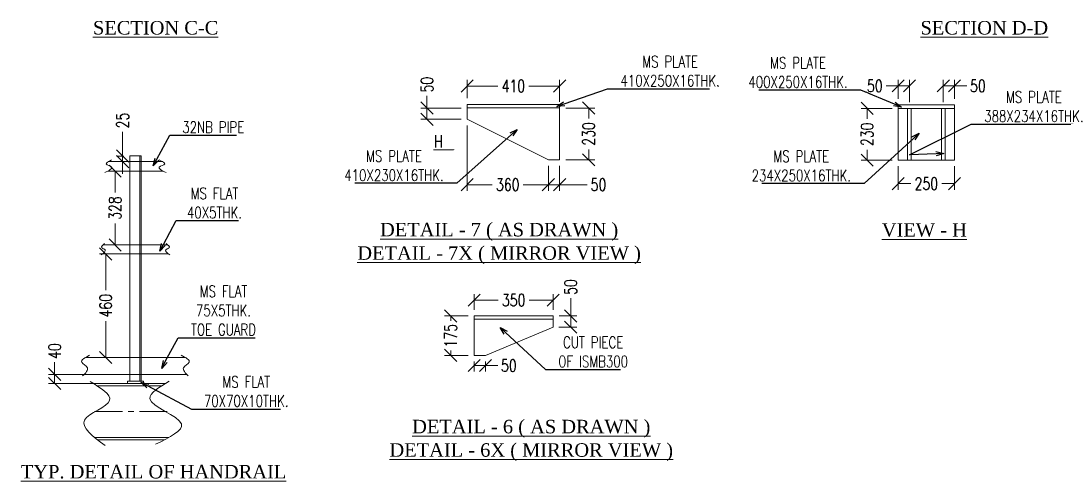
# Model space of a CAD drawing. Header units: millimetres. Extents: x 440906 to 556670, y 99378 to 157816.
# Drawn here: x 521281 to 544430, y 129369 to 139592 of the extents above; entities that cross this region are included whole.
import ezdxf
from ezdxf import colors
from ezdxf.entities.mleader import LeaderData, LeaderLine
from ezdxf.enums import TextEntityAlignment as Align
from ezdxf.math import Vec2, Vec3

# ---------------------------------------------------------------- set-up
doc = ezdxf.new("R2010")
doc.units = ezdxf.units.MM
doc.linetypes.add('CENTER', pattern=[2, 1.25, -0.25, 0.25, -0.25])
doc.layers.get('Defpoints').update_dxf_attribs({"lineweight": 0})
for name, color, linetype, lineweight in [('Center Line', 2, 'CENTER', 9), ('Construction Line', 3, 'Continuous', 20), ('Dimentions', 1, 'Continuous', 13), ('Text', 1, 'Continuous', 20)]:
    doc.layers.add(name, color=color, linetype=linetype, lineweight=lineweight)
doc.styles.add('BOS', font='BOOKOS.TTF')
doc.styles.add('romans', font='romans.shx', dxfattribs={"width": 0.75})
doc.dimstyles.new('ASHU', dxfattribs={"dimscale": 135, "dimtxt": 2, "dimasz": 2, "dimexe": 1, "dimexo": 1, "dimtad": 0, "dimdec": 0, "dimtxsty": 'romans', "dimblk": 'OBLIQUE', "dimcen": 2.5, "dimclrd": 256, "dimclre": 256, "dimclrt": 256, "dimadec": 0, "dimazin": 0, "dimtfac": 1, "dimtdec": 0, "dimtmove": 0, "dimatfit": 3, "dimldrblk": 'OPEN', "dimfxl": 1, "dimtfill": 1, "dimlwd": 9, "dimlwe": 5, "dimarcsym": 0})

# ---------------------------------------------------------------- blocks, each defined once
blk = doc.blocks.new('_Oblique')
at = {"color": 0, "linetype": 'ByBlock', "lineweight": -2}
blk.add_line((-0.5, -0.5), (0.5, 0.5), dxfattribs=at)
blk = doc.blocks.new('*D74')
at = {"layer": 'Defpoints', "color": 0, "transparency": 16777216}
for p in [(530291, 137656), (531185, 137656), (531185, 137406)]:
    blk.add_point(p, dxfattribs=at)
at = {"layer": 'Dimentions', "lineweight": 9, "transparency": 16777216}
for p, q in [((530291, 137656), (530291, 137926)), ((530291, 137406), (530291, 137656))]:
    blk.add_line(p, q, dxfattribs=at)
at = {"layer": 'Dimentions', "lineweight": 5, "transparency": 16777216}
for p, q in [((531050, 137656), (530156, 137656)), ((531050, 137406), (530156, 137406))]:
    blk.add_line(p, q, dxfattribs=at)
at = {"layer": 'Dimentions', "lineweight": 9, "transparency": 16777216, "xscale": 270, "yscale": 270, "zscale": 270}
for p, rotation in [((530291, 137656), 90), ((530291, 137406), 270)]:
    blk.add_blockref('_Oblique', p, dxfattribs=dict(at, rotation=rotation))
at = {"layer": 'Dimentions', "transparency": 16777216, "insert": (530291, 138175), "char_height": 270, "attachment_point": 5, "rotation": 90, "style": 'romans', "bg_fill": 3, "box_fill_scale": 1.1, "bg_fill_color": 256, "bg_fill_true_color": 13158600, "bg_fill_transparency": 0}
blk.add_mtext('50', dxfattribs=at)
blk = doc.blocks.new('_Open')
at = {"color": 0, "linetype": 'ByBlock', "lineweight": -2}
for p, q in [((-1, 0.167), (0, 0)), ((-1, -0.167), (0, 0)), ((0, 0), (-1, 0))]:
    blk.add_line(p, q, dxfattribs=at)
blk = doc.blocks.new('*D75')
at = {"layer": 'Defpoints', "color": 0, "transparency": 16777216}
for p in [(532985, 136506), (533235, 136506), (532985, 135953)]:
    blk.add_point(p, dxfattribs=at)
at = {"layer": 'Dimentions', "lineweight": 5, "transparency": 16777216}
for p, q in [((532985, 136371), (532985, 135818)), ((533235, 136371), (533235, 135818))]:
    blk.add_line(p, q, dxfattribs=at)
at = {"layer": 'Dimentions', "lineweight": 9, "transparency": 16777216}
for p, q in [((532985, 135953), (533235, 135953)), ((533235, 135953), (533850, 135953))]:
    blk.add_line(p, q, dxfattribs=at)
at = {"layer": 'Dimentions', "lineweight": 9, "transparency": 16777216, "xscale": 270, "yscale": 270, "zscale": 270, "rotation": 180}
blk.add_blockref('_Oblique', (532985, 135953), dxfattribs=at)
at = {"layer": 'Dimentions', "lineweight": 9, "transparency": 16777216, "xscale": 270, "yscale": 270, "zscale": 270}
blk.add_blockref('_Oblique', (533235, 135953), dxfattribs=at)
at = {"layer": 'Dimentions', "transparency": 16777216, "insert": (534098, 135953), "char_height": 270, "attachment_point": 5, "style": 'romans', "bg_fill": 3, "box_fill_scale": 1.1, "bg_fill_color": 256, "bg_fill_true_color": 13158600, "bg_fill_transparency": 0}
blk.add_mtext('50', dxfattribs=at)
blk = doc.blocks.new('*D76')
at = {"layer": 'Defpoints', "color": 0, "transparency": 16777216}
for p in [(531185, 137406), (532985, 136506), (531185, 135953)]:
    blk.add_point(p, dxfattribs=at)
at = {"layer": 'Dimentions', "lineweight": 5, "transparency": 16777216}
for p, q in [((531185, 137271), (531185, 135818)), ((532985, 136371), (532985, 135818))]:
    blk.add_line(p, q, dxfattribs=at)
at = {"layer": 'Dimentions', "lineweight": 9, "transparency": 16777216}
for p, q in [((531185, 135953), (531741, 135953)), ((532985, 135953), (532430, 135953))]:
    blk.add_line(p, q, dxfattribs=at)
at = {"layer": 'Dimentions', "lineweight": 9, "transparency": 16777216, "xscale": 270, "yscale": 270, "zscale": 270, "rotation": 180}
blk.add_blockref('_Oblique', (531185, 135953), dxfattribs=at)
at = {"layer": 'Dimentions', "lineweight": 9, "transparency": 16777216, "xscale": 270, "yscale": 270, "zscale": 270}
blk.add_blockref('_Oblique', (532985, 135953), dxfattribs=at)
at = {"layer": 'Dimentions', "transparency": 16777216, "insert": (532085, 135953), "char_height": 270, "attachment_point": 5, "style": 'romans', "bg_fill": 3, "box_fill_scale": 1.1, "bg_fill_color": 256, "bg_fill_true_color": 13158600, "bg_fill_transparency": 0}
blk.add_mtext('360', dxfattribs=at)
blk = doc.blocks.new('*D27')
at = {"layer": 'Defpoints', "color": 0, "transparency": 16777216}
for p in [(533235, 137656), (533880, 137656), (533235, 136506)]:
    blk.add_point(p, dxfattribs=at)
at = {"layer": 'Dimentions', "lineweight": 5, "transparency": 16777216}
for p, q in [((533370, 137656), (534015, 137656)), ((533370, 136506), (534015, 136506))]:
    blk.add_line(p, q, dxfattribs=at)
at = {"layer": 'Dimentions', "lineweight": 9, "transparency": 16777216}
for p, q in [((533880, 137656), (533880, 137426)), ((533880, 136506), (533880, 136736))]:
    blk.add_line(p, q, dxfattribs=at)
at = {"layer": 'Dimentions', "lineweight": 9, "transparency": 16777216, "xscale": 270, "yscale": 270, "zscale": 270}
for p, rotation in [((533880, 137656), 90), ((533880, 136506), 270)]:
    blk.add_blockref('_Oblique', p, dxfattribs=dict(at, rotation=rotation))
at = {"layer": 'Dimentions', "transparency": 16777216, "insert": (533880, 137081), "char_height": 270, "attachment_point": 5, "rotation": 90, "style": 'romans', "bg_fill": 3, "box_fill_scale": 1.1, "bg_fill_color": 256, "bg_fill_true_color": 13158600, "bg_fill_transparency": 0}
blk.add_mtext('230', dxfattribs=at)
blk = doc.blocks.new('*D77')
at = {"layer": 'Defpoints', "color": 0, "transparency": 16777216}
for p in [(531185, 138144), (531185, 137736), (533235, 137656)]:
    blk.add_point(p, dxfattribs=at)
at = {"layer": 'Dimentions', "lineweight": 5, "transparency": 16777216}
for p, q in [((531185, 137871), (531185, 138279)), ((533235, 137791), (533235, 138279))]:
    blk.add_line(p, q, dxfattribs=at)
at = {"layer": 'Dimentions', "lineweight": 9, "transparency": 16777216}
for p, q in [((531185, 138144), (531866, 138144)), ((533235, 138144), (532555, 138144))]:
    blk.add_line(p, q, dxfattribs=at)
at = {"layer": 'Dimentions', "lineweight": 9, "transparency": 16777216, "xscale": 270, "yscale": 270, "zscale": 270, "rotation": 180}
blk.add_blockref('_Oblique', (531185, 138144), dxfattribs=at)
at = {"layer": 'Dimentions', "lineweight": 9, "transparency": 16777216, "xscale": 270, "yscale": 270, "zscale": 270}
blk.add_blockref('_Oblique', (533235, 138144), dxfattribs=at)
at = {"layer": 'Dimentions', "transparency": 16777216, "insert": (532210, 138144), "char_height": 270, "attachment_point": 5, "style": 'romans', "bg_fill": 3, "box_fill_scale": 1.1, "bg_fill_color": 256, "bg_fill_true_color": 13158600, "bg_fill_transparency": 0}
blk.add_mtext('410', dxfattribs=at)
blk = doc.blocks.new('*D78')
at = {"layer": 'Defpoints', "color": 0, "transparency": 16777216}
for p in [(540748, 137648), (540059, 136498), (540748, 136498)]:
    blk.add_point(p, dxfattribs=at)
at = {"layer": 'Dimentions', "lineweight": 5, "transparency": 16777216}
for p, q in [((540613, 137648), (539924, 137648)), ((540613, 136498), (539924, 136498))]:
    blk.add_line(p, q, dxfattribs=at)
at = {"layer": 'Dimentions', "lineweight": 9, "transparency": 16777216}
for p, q in [((540059, 137648), (540059, 137418)), ((540059, 136498), (540059, 136729))]:
    blk.add_line(p, q, dxfattribs=at)
at = {"layer": 'Dimentions', "lineweight": 9, "transparency": 16777216, "xscale": 270, "yscale": 270, "zscale": 270}
for p, rotation in [((540059, 137648), 90), ((540059, 136498), 270)]:
    blk.add_blockref('_Oblique', p, dxfattribs=dict(at, rotation=rotation))
at = {"layer": 'Dimentions', "transparency": 16777216, "insert": (540059, 137073), "char_height": 270, "attachment_point": 5, "rotation": 90, "style": 'romans', "bg_fill": 3, "box_fill_scale": 1.1, "bg_fill_color": 256, "bg_fill_true_color": 13158600, "bg_fill_transparency": 0}
blk.add_mtext('230', dxfattribs=at)
blk = doc.blocks.new('*D79')
at = {"layer": 'Defpoints', "color": 0, "transparency": 16777216}
for p in [(540748, 136498), (541998, 136498), (541998, 135976)]:
    blk.add_point(p, dxfattribs=at)
at = {"layer": 'Dimentions', "lineweight": 5, "transparency": 16777216}
for p, q in [((540748, 136363), (540748, 135841)), ((541998, 136363), (541998, 135841))]:
    blk.add_line(p, q, dxfattribs=at)
at = {"layer": 'Dimentions', "lineweight": 9, "transparency": 16777216}
for p, q in [((540748, 135976), (541028, 135976)), ((541998, 135976), (541717, 135976))]:
    blk.add_line(p, q, dxfattribs=at)
at = {"layer": 'Dimentions', "lineweight": 9, "transparency": 16777216, "xscale": 270, "yscale": 270, "zscale": 270, "rotation": 180}
blk.add_blockref('_Oblique', (540748, 135976), dxfattribs=at)
at = {"layer": 'Dimentions', "lineweight": 9, "transparency": 16777216, "xscale": 270, "yscale": 270, "zscale": 270}
blk.add_blockref('_Oblique', (541998, 135976), dxfattribs=at)
at = {"layer": 'Dimentions', "transparency": 16777216, "insert": (541373, 135976), "char_height": 270, "attachment_point": 5, "style": 'romans', "bg_fill": 3, "box_fill_scale": 1.1, "bg_fill_color": 256, "bg_fill_true_color": 13158600, "bg_fill_transparency": 0}
blk.add_mtext('250', dxfattribs=at)
blk = doc.blocks.new('*D80')
at = {"layer": 'Defpoints', "color": 0, "transparency": 16777216}
for p in [(540998, 138147), (540748, 137728), (540998, 137648)]:
    blk.add_point(p, dxfattribs=at)
at = {"layer": 'Dimentions', "lineweight": 5, "transparency": 16777216}
for p, q in [((540748, 137863), (540748, 138282)), ((540998, 137783), (540998, 138282))]:
    blk.add_line(p, q, dxfattribs=at)
at = {"layer": 'Dimentions', "lineweight": 9, "transparency": 16777216}
for p, q in [((540748, 138147), (540478, 138147)), ((540998, 138147), (540748, 138147))]:
    blk.add_line(p, q, dxfattribs=at)
at = {"layer": 'Dimentions', "lineweight": 9, "transparency": 16777216, "xscale": 270, "yscale": 270, "zscale": 270, "rotation": 180}
blk.add_blockref('_Oblique', (540748, 138147), dxfattribs=at)
at = {"layer": 'Dimentions', "lineweight": 9, "transparency": 16777216, "xscale": 270, "yscale": 270, "zscale": 270}
blk.add_blockref('_Oblique', (540998, 138147), dxfattribs=at)
at = {"layer": 'Dimentions', "transparency": 16777216, "insert": (540229, 138147), "char_height": 270, "attachment_point": 5, "style": 'romans', "bg_fill": 3, "box_fill_scale": 1.1, "bg_fill_color": 256, "bg_fill_true_color": 13158600, "bg_fill_transparency": 0}
blk.add_mtext('50', dxfattribs=at)
blk = doc.blocks.new('*D81')
at = {"layer": 'Defpoints', "color": 0, "transparency": 16777216}
for p in [(541998, 138147), (541748, 137648), (541998, 137728)]:
    blk.add_point(p, dxfattribs=at)
at = {"layer": 'Dimentions', "lineweight": 5, "transparency": 16777216}
for p, q in [((541748, 137783), (541748, 138282)), ((541998, 137863), (541998, 138282))]:
    blk.add_line(p, q, dxfattribs=at)
at = {"layer": 'Dimentions', "lineweight": 9, "transparency": 16777216}
for p, q in [((541748, 138147), (541998, 138147)), ((541998, 138147), (542268, 138147))]:
    blk.add_line(p, q, dxfattribs=at)
at = {"layer": 'Dimentions', "lineweight": 9, "transparency": 16777216, "xscale": 270, "yscale": 270, "zscale": 270, "rotation": 180}
blk.add_blockref('_Oblique', (541748, 138147), dxfattribs=at)
at = {"layer": 'Dimentions', "lineweight": 9, "transparency": 16777216, "xscale": 270, "yscale": 270, "zscale": 270}
blk.add_blockref('_Oblique', (541998, 138147), dxfattribs=at)
at = {"layer": 'Dimentions', "transparency": 16777216, "insert": (542516, 138147), "char_height": 270, "attachment_point": 5, "style": 'romans', "bg_fill": 3, "box_fill_scale": 1.1, "bg_fill_color": 256, "bg_fill_true_color": 13158600, "bg_fill_transparency": 0}
blk.add_mtext('50', dxfattribs=at)
blk = doc.blocks.new('_Open30')
at = {"color": 0, "linetype": 'ByBlock', "lineweight": -2}
for p, q in [((-1, 0.27), (0, 0)), ((0, 0), (-1, -0.27)), ((0, 0), (-1, 0))]:
    blk.add_line(p, q, dxfattribs=at)
blk = doc.blocks.new('*D33')
at = {"layer": 'Defpoints', "color": 0, "transparency": 16777216}
for p in [(531341, 133389), (531341, 133038), (533091, 133038)]:
    blk.add_point(p, dxfattribs=at)
at = {"layer": 'Dimentions', "lineweight": 5, "transparency": 16777216}
for p, q in [((531341, 133173), (531341, 133524)), ((533091, 133173), (533091, 133524))]:
    blk.add_line(p, q, dxfattribs=at)
at = {"layer": 'Dimentions', "lineweight": 9, "transparency": 16777216}
for p, q in [((531341, 133389), (531871, 133389)), ((533091, 133389), (532560, 133389))]:
    blk.add_line(p, q, dxfattribs=at)
at = {"layer": 'Dimentions', "lineweight": 9, "transparency": 16777216, "xscale": 270, "yscale": 270, "zscale": 270, "rotation": 180}
blk.add_blockref('_Oblique', (531341, 133389), dxfattribs=at)
at = {"layer": 'Dimentions', "lineweight": 9, "transparency": 16777216, "xscale": 270, "yscale": 270, "zscale": 270}
blk.add_blockref('_Oblique', (533091, 133389), dxfattribs=at)
at = {"layer": 'Dimentions', "transparency": 16777216, "insert": (532216, 133389), "char_height": 270, "attachment_point": 5, "style": 'romans', "bg_fill": 3, "box_fill_scale": 1.1, "bg_fill_color": 256, "bg_fill_true_color": 13158600, "bg_fill_transparency": 0}
blk.add_mtext('350', dxfattribs=at)
blk = doc.blocks.new('*D34')
at = {"layer": 'Defpoints', "color": 0, "transparency": 16777216}
for p in [(531341, 133038), (530818, 132163), (531341, 132163)]:
    blk.add_point(p, dxfattribs=at)
at = {"layer": 'Dimentions', "lineweight": 5, "transparency": 16777216}
for p, q in [((531206, 133038), (530683, 133038)), ((531206, 132163), (530683, 132163))]:
    blk.add_line(p, q, dxfattribs=at)
at = {"layer": 'Dimentions', "lineweight": 9, "transparency": 16777216}
for p, q in [((530818, 133038), (530818, 132931)), ((530818, 132163), (530818, 132270))]:
    blk.add_line(p, q, dxfattribs=at)
at = {"layer": 'Dimentions', "lineweight": 9, "transparency": 16777216, "xscale": 270, "yscale": 270, "zscale": 270}
for p, rotation in [((530818, 133038), 90), ((530818, 132163), 270)]:
    blk.add_blockref('_Oblique', p, dxfattribs=dict(at, rotation=rotation))
at = {"layer": 'Dimentions', "transparency": 16777216, "insert": (530818, 132600), "char_height": 270, "attachment_point": 5, "rotation": 90, "style": 'romans', "bg_fill": 3, "box_fill_scale": 1.1, "bg_fill_color": 256, "bg_fill_true_color": 13158600, "bg_fill_transparency": 0}
blk.add_mtext('175', dxfattribs=at)
blk = doc.blocks.new('*D35')
at = {"layer": 'Defpoints', "color": 0, "transparency": 16777216}
for p in [(531341, 132163), (531591, 132164), (531591, 131937)]:
    blk.add_point(p, dxfattribs=at)
at = {"layer": 'Dimentions', "lineweight": 5, "transparency": 16777216}
for p, q in [((531341, 132028), (531341, 131802)), ((531591, 132029), (531591, 131802))]:
    blk.add_line(p, q, dxfattribs=at)
at = {"layer": 'Dimentions', "lineweight": 9, "transparency": 16777216}
for p, q in [((531341, 131937), (531591, 131937)), ((531591, 131937), (531861, 131937))]:
    blk.add_line(p, q, dxfattribs=at)
at = {"layer": 'Dimentions', "lineweight": 9, "transparency": 16777216, "xscale": 270, "yscale": 270, "zscale": 270, "rotation": 180}
blk.add_blockref('_Oblique', (531341, 131937), dxfattribs=at)
at = {"layer": 'Dimentions', "lineweight": 9, "transparency": 16777216, "xscale": 270, "yscale": 270, "zscale": 270}
blk.add_blockref('_Oblique', (531591, 131937), dxfattribs=at)
at = {"layer": 'Dimentions', "transparency": 16777216, "insert": (532109, 131937), "char_height": 270, "attachment_point": 5, "style": 'romans', "bg_fill": 3, "box_fill_scale": 1.1, "bg_fill_color": 256, "bg_fill_true_color": 13158600, "bg_fill_transparency": 0}
blk.add_mtext('50', dxfattribs=at)
blk = doc.blocks.new('*D36')
at = {"layer": 'Defpoints', "color": 0, "transparency": 16777216}
for p in [(533091, 133038), (533085, 132788), (533481, 132788)]:
    blk.add_point(p, dxfattribs=at)
at = {"layer": 'Dimentions', "lineweight": 9, "transparency": 16777216}
for p, q in [((533481, 133038), (533481, 133432)), ((533481, 132788), (533481, 133038))]:
    blk.add_line(p, q, dxfattribs=at)
at = {"layer": 'Dimentions', "lineweight": 5, "transparency": 16777216}
for p, q in [((533226, 133038), (533616, 133038)), ((533220, 132788), (533616, 132788))]:
    blk.add_line(p, q, dxfattribs=at)
at = {"layer": 'Dimentions', "lineweight": 9, "transparency": 16777216, "xscale": 270, "yscale": 270, "zscale": 270}
for p, rotation in [((533481, 133038), 90), ((533481, 132788), 270)]:
    blk.add_blockref('_Oblique', p, dxfattribs=dict(at, rotation=rotation))
at = {"layer": 'Dimentions', "transparency": 16777216, "insert": (533481, 133680), "char_height": 270, "attachment_point": 5, "rotation": 90, "style": 'romans', "bg_fill": 3, "box_fill_scale": 1.1, "bg_fill_color": 256, "bg_fill_true_color": 13158600, "bg_fill_transparency": 0}
blk.add_mtext('50', dxfattribs=at)
blk = doc.blocks.new('t5t5')
at = {"layer": 'Construction Line', "ltscale": 20}
blk.add_line((184570.2, 245609.8), (184570.2, 244609.7), dxfattribs=at)
blk.add_lwpolyline([(184564.2, 244609.7), (184614.2, 244609.7), (184614.2, 245609.8), (184564.2, 245609.8)], close=True, dxfattribs=at)
at = {"layer": 'Construction Line'}
blk.add_lwpolyline([(184554.2, 244599.7), (184624.2, 244599.7), (184624.2, 244609.7), (184554.2, 244609.7)], close=True, dxfattribs=at)
blk = doc.blocks.new('*D123')
at = {"layer": 'Defpoints', "color": 0, "transparency": 16777216}
for p in [(522030, 131740), (523649, 131740), (523649, 131540)]:
    blk.add_point(p, dxfattribs=at)
at = {"layer": 'Dimentions', "lineweight": 9, "transparency": 16777216}
for p, q in [((522030, 131740), (522030, 132010)), ((522030, 131540), (522030, 131740))]:
    blk.add_line(p, q, dxfattribs=at)
at = {"layer": 'Dimentions', "lineweight": 5, "transparency": 16777216}
for p, q in [((523514, 131740), (521895, 131740)), ((523514, 131540), (521895, 131540))]:
    blk.add_line(p, q, dxfattribs=at)
at = {"layer": 'Dimentions', "lineweight": 9, "transparency": 16777216, "xscale": 270, "yscale": 270, "zscale": 270}
for p, rotation in [((522030, 131740), 90), ((522030, 131540), 270)]:
    blk.add_blockref('_Oblique', p, dxfattribs=dict(at, rotation=rotation))
at = {"layer": 'Dimentions', "transparency": 16777216, "insert": (522030, 132258), "char_height": 270, "attachment_point": 5, "rotation": 90, "style": 'romans', "bg_fill": 3, "box_fill_scale": 1.1, "bg_fill_color": 256, "bg_fill_true_color": 13158600, "bg_fill_transparency": 0}
blk.add_mtext('40', dxfattribs=at)
blk = doc.blocks.new('*D124')
at = {"layer": 'Defpoints', "color": 0, "transparency": 16777216}
for p in [(523164, 134415), (523699, 134415), (523699, 132115)]:
    blk.add_point(p, dxfattribs=at)
at = {"layer": 'Dimentions', "lineweight": 5, "transparency": 16777216}
for p, q in [((523564, 134415), (523029, 134415)), ((523564, 132115), (523029, 132115))]:
    blk.add_line(p, q, dxfattribs=at)
at = {"layer": 'Dimentions', "lineweight": 9, "transparency": 16777216}
for p, q in [((523164, 134415), (523164, 133610)), ((523164, 132115), (523164, 132920))]:
    blk.add_line(p, q, dxfattribs=at)
at = {"layer": 'Dimentions', "lineweight": 9, "transparency": 16777216, "xscale": 270, "yscale": 270, "zscale": 270}
for p, rotation in [((523164, 134415), 90), ((523164, 132115), 270)]:
    blk.add_blockref('_Oblique', p, dxfattribs=dict(at, rotation=rotation))
at = {"layer": 'Dimentions', "transparency": 16777216, "insert": (523164, 133265), "char_height": 270, "attachment_point": 5, "rotation": 90, "style": 'romans', "bg_fill": 3, "box_fill_scale": 1.1, "bg_fill_color": 256, "bg_fill_true_color": 13158600, "bg_fill_transparency": 0}
blk.add_mtext('460', dxfattribs=at)
blk = doc.blocks.new('*D125')
at = {"layer": 'Defpoints', "color": 0, "transparency": 16777216}
for p in [(523372, 136255), (523699, 136255), (523699, 134615)]:
    blk.add_point(p, dxfattribs=at)
at = {"layer": 'Dimentions', "lineweight": 5, "transparency": 16777216}
for p, q in [((523564, 136255), (523237, 136255)), ((523564, 134615), (523237, 134615))]:
    blk.add_line(p, q, dxfattribs=at)
at = {"layer": 'Dimentions', "lineweight": 9, "transparency": 16777216}
for p, q in [((523372, 136255), (523372, 135779)), ((523372, 134615), (523372, 135090))]:
    blk.add_line(p, q, dxfattribs=at)
at = {"layer": 'Dimentions', "lineweight": 9, "transparency": 16777216, "xscale": 270, "yscale": 270, "zscale": 270}
for p, rotation in [((523372, 136255), 90), ((523372, 134615), 270)]:
    blk.add_blockref('_Oblique', p, dxfattribs=dict(at, rotation=rotation))
at = {"layer": 'Dimentions', "transparency": 16777216, "insert": (523372, 135435), "char_height": 270, "attachment_point": 5, "rotation": 90, "style": 'romans', "bg_fill": 3, "box_fill_scale": 1.1, "bg_fill_color": 256, "bg_fill_true_color": 13158600, "bg_fill_transparency": 0}
blk.add_mtext('328', dxfattribs=at)
blk = doc.blocks.new('*D126')
at = {"layer": 'Defpoints', "color": 0, "transparency": 16777216}
for p in [(523540, 136590), (523699, 136590), (523699, 136465)]:
    blk.add_point(p, dxfattribs=at)
at = {"layer": 'Dimentions', "lineweight": 9, "transparency": 16777216}
for p, q in [((523540, 136590), (523540, 137130)), ((523540, 136465), (523540, 136590)), ((523540, 136465), (523540, 136195))]:
    blk.add_line(p, q, dxfattribs=at)
at = {"layer": 'Dimentions', "lineweight": 5, "transparency": 16777216}
for p, q in [((523564, 136590), (523405, 136590)), ((523564, 136465), (523405, 136465))]:
    blk.add_line(p, q, dxfattribs=at)
at = {"layer": 'Dimentions', "lineweight": 9, "transparency": 16777216, "xscale": 270, "yscale": 270, "zscale": 270}
for p, rotation in [((523540, 136590), 270), ((523540, 136465), 90)]:
    blk.add_blockref('_Oblique', p, dxfattribs=dict(at, rotation=rotation))
at = {"layer": 'Dimentions', "transparency": 16777216, "insert": (523540, 137378), "char_height": 270, "attachment_point": 5, "rotation": 90, "style": 'romans', "bg_fill": 3, "box_fill_scale": 1.1, "bg_fill_color": 256, "bg_fill_true_color": 13158600, "bg_fill_transparency": 0}
blk.add_mtext('25', dxfattribs=at)

msp = doc.modelspace()

# ---------------------------------------------------------------- linework, layer by layer
at = {"layer": 'Center Line', "linetype": 'CENTER', "ltscale": 500}
msp.add_line((522912.7, 130914.8), (524523.9, 130914.8), dxfattribs=at)
at = {"layer": 'Construction Line'}
for p, q in [((524427.9, 136465.1), (523220.1, 136465.1)), ((524438.3, 136254.6), (523209.7, 136254.6)), ((524541.9, 134614.8), (523106.2, 134614.8)), ((524557.3, 134414.8), (523090.7, 134414.8)), ((524932.5, 132114.8), (522715.6, 132114.8)), ((524963.6, 131739.8), (522684.4, 131739.8)), ((522889.5, 131539.8), (524490.5, 131539.8)), ((522889.5, 131539.8), (524490.5, 131539.8)), ((522967.9, 131489.8), (524409.3, 131489.8)), ((522967.9, 131489.8), (524409.3, 131489.8)), ((522917.5, 130339.8), (524563.8, 130339.8)), ((522979.2, 130289.8), (524470.5, 130289.8))]:
    msp.add_line(p, q, dxfattribs=at)
msp.add_lwpolyline([(531185.3, 137656.2), (533235.3, 137656.2), (533235.3, 137736.2), (531185.3, 137736.2), (531185.3, 137406.2), (532985.3, 136506.2), (533235.3, 136506.2)], dxfattribs=at)
for points in [[(540747.7, 136498.4), (541997.7, 136498.4), (541997.7, 137728.4), (540747.7, 137728.4)], [(540747.7, 137648.4), (541997.7, 137648.4), (541997.7, 137728.4), (540747.7, 137728.4)], [(541787.7, 136498.4), (541787.7, 137648.4), (541707.7, 137648.4), (541707.7, 136498.4)]]:
    msp.add_lwpolyline(points, close=True, dxfattribs=at)
for points in [[(523295, 136501.6), (523174.8, 136413.5), (523295, 136345.5), (523142.7, 136221.4)], [(524353.1, 136501.6), (524473.3, 136413.5), (524353.1, 136345.5), (524505.3, 136221.4)], [(523140.3, 134644.4), (523074.4, 134552.7), (523150.3, 134506.8), (523062.5, 134393.1)], [(524507.7, 134644.4), (524573.6, 134552.7), (524497.8, 134506.8), (524585.6, 134393.1)], [(522807.1, 132164.9), (522632.2, 132009.2), (522756.2, 131888.5), (522651.3, 131707.4)], [(524840.9, 132164.9), (525015.8, 132009.2), (524891.8, 131888.5), (524996.7, 131707.4)], [(522820.4, 131582.9), (523251.5, 131162.9), (522694, 130727.5), (523148.4, 130161)], [(524569.6, 131587), (524146.2, 131200.3), (524844.3, 130643.2), (524268, 130189.1)]]:
    msp.add_spline(points, degree=3, dxfattribs=at)

# ---------------------------------------------------------------- block references
at = {"layer": 'Construction Line', "xscale": -5, "yscale": 5, "zscale": 5}
msp.add_blockref('t5t5', (1446770.1, -1091458.8), dxfattribs=at)

# ---------------------------------------------------------------- texts
at = {"layer": 'Text', "style": 'BOS'}
for s, p in [('%%USECTION C-C', (524271.7, 139588.2)), ('%%USECTION D-D', (542658.2, 139588.2)), ('%%UDETAIL - 7 ( AS DRAWN )', (531892.7, 135105)), ('%%UVIEW - H', (541327.1, 135097.2)), ('%%UDETAIL - 7X ( MIRROR VIEW )', (531892.7, 134585)), ('%%UDETAIL - 6 ( AS DRAWN )', (532605.7, 130731.6)), ('%%UDETAIL - 6X ( MIRROR VIEW )', (532605.7, 130211.6)), ('%%UTYP. DETAIL OF HANDRAIL', (524226.4, 129729.5))]:
    msp.add_text(s, height=300, dxfattribs=at).set_placement(p, align=Align.TOP_CENTER)
at = {"layer": 'Text', "style": 'romans', "width": 0.75}
msp.add_text('H', height=270, dxfattribs=at).set_placement((530545.6, 137051), align=Align.TOP_CENTER)

# ---------------------------------------------------------------- dimensions: what is measured, and where the dimension line sits
at = {"layer": 'Dimentions'}
dim = msp.add_linear_dim(base=(531340.6, 133389.4), p1=(533090.6, 133037.9), p2=(531340.6, 133037.9), dimstyle='ASHU', override={"dimlfac": 0.2}, dxfattribs=at)
dim.commit()
dim.dimension.update_dxf_attribs({"geometry": '*D33', "text_midpoint": (532215.6, 133389.4)})

# ---------------------------------------------------------------- leaders
at = {"layer": 'Text'}
ml = msp.add_multileader_mtext('Standard', dxfattribs=at)
ml.set_content('32NB PIPE', color=256, style='romans')
ml.set_leader_properties(color=256)
ml.set_arrow_properties(name='OPEN30')
ml.build(insert=Vec2(0, 0))
ml.multileader.update_dxf_attribs({"text_left_attachment_type": 5, "text_right_attachment_type": 5, "dogleg_length": 0.36, "arrow_head_size": 170, "scale": 85})
ctx = ml.context
ctx.base_point, ctx.scale, ctx.char_height, ctx.arrow_head_size, ctx.landing_gap_size, ctx.plane_origin = Vec3(524614.6, 137050.5), 85, 255, 170, 170, Vec3(522901, 141351.4)
ctx.left_attachment, ctx.right_attachment, ctx.text_align_type = 5, 5, 1
notes = []
notes.append((ctx, [(0, (1, 1, 0), (524584, 137050.5), (1, 0), 30.6, [(1, [(524218.9, 136368.6)], 0, [])])]))
ctx.mtext.insert, ctx.mtext.alignment, ctx.mtext.flow_direction = Vec3(525549.6, 137356.5), 2, 5
ml = msp.add_multileader_mtext('Standard', dxfattribs=at)
ml.set_content('MS FLAT\\P40X5THK.', color=256, style='romans')
ml.set_leader_properties(color=256)
ml.set_arrow_properties(name='OPEN30')
ml.build(insert=Vec2(0, 0))
ml.multileader.update_dxf_attribs({"text_left_attachment_type": 5, "text_right_attachment_type": 5, "dogleg_length": 0.36, "arrow_head_size": 170, "scale": 85})
ctx = ml.context
ctx.base_point, ctx.scale, ctx.char_height, ctx.arrow_head_size, ctx.landing_gap_size, ctx.plane_origin = Vec3(524760.4, 135155.5), 85, 255, 170, 170, Vec3(523046.9, 139456.4)
ctx.left_attachment, ctx.right_attachment, ctx.text_align_type = 5, 5, 1
notes.append((ctx, [(0, (1, 1, 0), (524729.8, 135155.5), (1, 0), 30.6, [(1, [(524364.7, 134473.6)], 0, [])])]))
ctx.mtext.insert, ctx.mtext.alignment, ctx.mtext.flow_direction = Vec3(525577, 135886.5), 2, 5
ml = msp.add_multileader_mtext('Standard', dxfattribs=at)
ml.set_content('MS FLAT\\P75X5THK.\\PTOE GUARD ', color=256, style='romans')
ml.set_leader_properties(color=256)
ml.set_arrow_properties(name='OPEN30')
ml.build(insert=Vec2(0, 0))
ml.multileader.update_dxf_attribs({"text_left_attachment_type": 5, "text_right_attachment_type": 5, "dogleg_length": 0.36, "arrow_head_size": 170, "scale": 85})
ctx = ml.context
ctx.base_point, ctx.scale, ctx.char_height, ctx.arrow_head_size, ctx.landing_gap_size, ctx.plane_origin = Vec3(524802.1, 132555.8), 85, 255, 170, 170, Vec3(523088.5, 136856.7)
ctx.left_attachment, ctx.right_attachment, ctx.text_align_type = 5, 5, 1
notes.append((ctx, [(0, (1, 1, 0), (524771.5, 132555.8), (1, 0), 30.6, [(1, [(524406.4, 131873.9)], 0, [])])]))
ctx.mtext.insert, ctx.mtext.alignment, ctx.mtext.flow_direction = Vec3(525778, 133711.8), 2, 5
ml = msp.add_multileader_mtext('Standard', dxfattribs=at)
ml.set_content('MS FLAT\\P70X70X10THK.', color=256, style='romans')
ml.set_leader_properties(color=256)
ml.set_arrow_properties(name='OPEN30')
ml.build(insert=Vec2(0, 0))
ml.multileader.update_dxf_attribs({"text_left_attachment_type": 5, "text_right_attachment_type": 5, "dogleg_length": 0.36, "arrow_head_size": 170, "scale": 85})
ctx = ml.context
ctx.base_point, ctx.scale, ctx.char_height, ctx.arrow_head_size, ctx.landing_gap_size, ctx.plane_origin = Vec3(525100.9, 130969.7), 85, 255, 170, 170, Vec3(523387.4, 135270.6)
ctx.left_attachment, ctx.right_attachment, ctx.text_align_type = 5, 5, 1
notes.append((ctx, [(0, (1, 1, 0), (525070.3, 130969.7), (1, 0), 30.6, [(1, [(523946.2, 131564)], 0, [])])]))
ctx.mtext.insert, ctx.mtext.alignment, ctx.mtext.flow_direction = Vec3(526281.8, 131700.7), 2, 5
for ctx, leaders in notes:
    for number, flags, end, landing, length, lines in leaders:
        leader = LeaderData()
        leader.index, (leader.has_last_leader_line, leader.has_dogleg_vector, leader.attachment_direction) = number, flags
        leader.last_leader_point, leader.dogleg_vector, leader.dogleg_length = Vec3(end), Vec3(landing), length
        for number, points, colour, breaks in lines:
            line = LeaderLine()
            line.index, line.vertices, line.color, line.breaks = number, Vec3.list(points), colors.encode_raw_color(colour), breaks
            leader.lines.append(line)
        ctx.leaders.append(leader)

# ---------------------------------------------------------------- next in the draw order: dimensions: what is measured, and where the dimension line sits
at = {"layer": 'Dimentions'}
for base, p1, p2, picture, middle in [((530291.2, 137656.2), (531185.3, 137406.2), (531185.3, 137656.2), '*D74', (530291.2, 138174.5)), ((540058.7, 136498.4), (540747.7, 137648.4), (540747.7, 136498.4), '*D78', (540058.7, 137073.4)), ((530818.4, 132162.9), (531340.6, 133037.9), (531340.6, 132162.9), '*D34', (530818.4, 132600.4)), ((522030, 131739.8), (523649, 131539.8), (523649, 131739.8), '*D123', (522030, 132258.1))]:
    dim = msp.add_linear_dim(base=base, p1=p1, p2=p2, angle=90, dimstyle='ASHU', override={"dimlfac": 0.2}, dxfattribs=at)
    dim.commit()
    dim.dimension.update_dxf_attribs({"geometry": picture, "text_midpoint": middle})
dim = msp.add_linear_dim(base=(541997.7, 138146.8), p1=(541747.7, 137648.4), p2=(541997.7, 137728.4), dimstyle='ASHU', override={"dimlfac": 0.2}, dxfattribs=at)
dim.commit()
dim.dimension.update_dxf_attribs({"geometry": '*D81', "text_midpoint": (542516, 138146.8)})
dim = msp.add_linear_dim(base=(532985.3, 135952.8), p1=(533235.3, 136506.2), p2=(532985.3, 136506.2), dimstyle='ASHU', override={"dimlfac": 0.2}, dxfattribs=at)
dim.commit()
dim.dimension.update_dxf_attribs({"geometry": '*D75', "text_midpoint": (534097.9, 135952.8), "dimtype": 160})
dim = msp.add_linear_dim(base=(533480.9, 132787.9), p1=(533090.6, 133037.9), p2=(533084.6, 132787.9), angle=90, dimstyle='ASHU', override={"dimlfac": 0.2}, dxfattribs=at)
dim.commit()
dim.dimension.update_dxf_attribs({"geometry": '*D36', "text_midpoint": (533480.9, 133680.3), "dimtype": 160})

# ---------------------------------------------------------------- next in the draw order: linework, layer by layer
at = {"layer": 'Construction Line', "ltscale": 20}
msp.add_line((531340.6, 132966.9), (533090.6, 132966.9), dxfattribs=at)

# ---------------------------------------------------------------- next in the draw order: dimensions: what is measured, and where the dimension line sits
at = {"layer": 'Dimentions'}
dim = msp.add_linear_dim(base=(540997.7, 138146.8), p1=(540747.7, 137728.4), p2=(540997.7, 137648.4), dimstyle='ASHU', override={"dimlfac": 0.2}, dxfattribs=at)
dim.commit()
dim.dimension.update_dxf_attribs({"geometry": '*D80', "text_midpoint": (540229.4, 138146.8), "dimtype": 160})
for base, p1, p2, picture, middle in [((531185.3, 135952.8), (532985.3, 136506.2), (531185.3, 137406.2), '*D76', (532085.3, 135952.8)), ((541997.7, 135975.8), (540747.7, 136498.4), (541997.7, 136498.4), '*D79', (541372.7, 135975.8)), ((531590.6, 131936.5), (531340.6, 132162.9), (531590.6, 132163.8), '*D35', (532108.9, 131936.5))]:
    dim = msp.add_linear_dim(base=base, p1=p1, p2=p2, dimstyle='ASHU', override={"dimlfac": 0.2}, dxfattribs=at)
    dim.commit()
    dim.dimension.update_dxf_attribs({"geometry": picture, "text_midpoint": middle})
dim = msp.add_linear_dim(base=(523163.9, 134414.8), p1=(523699.1, 132114.8), p2=(523699.1, 134414.8), angle=90, dimstyle='ASHU', override={"dimlfac": 0.2}, dxfattribs=at)
dim.commit()
dim.dimension.update_dxf_attribs({"geometry": '*D124', "text_midpoint": (523163.9, 133264.8)})

# ---------------------------------------------------------------- next in the draw order: linework, layer by layer
at = {"layer": 'Construction Line'}
msp.add_lwpolyline([(541037.7, 136498.4), (541037.7, 137648.4), (540957.7, 137648.4), (540957.7, 136498.4)], close=True, dxfattribs=at)
at = {"layer": 'Construction Line', "ltscale": 20}
msp.add_lwpolyline([(533090.6, 133037.9), (533090.6, 132790.4), (531588.4, 132162.9), (531340.6, 132162.9), (531340.6, 133037.9)], close=True, dxfattribs=at)
at = {"layer": 'Text'}
msp.add_lwpolyline([(530912.3, 136728, 0, 117.3, 0), (530717.2, 136728, 23.5, 23.5, 0), (530431.1, 136728, 23.5, 23.5, 0)], format="xyseb", dxfattribs=at)

# ---------------------------------------------------------------- next in the draw order: dimensions: what is measured, and where the dimension line sits
at = {"layer": 'Dimentions'}
for base, p1, p2, picture, middle in [((533879.9, 137656.2), (533235.3, 136506.2), (533235.3, 137656.2), '*D27', (533879.9, 137081.2)), ((523372.2, 136254.6), (523699.1, 134614.8), (523699.1, 136254.6), '*D125', (523372.2, 135434.7))]:
    dim = msp.add_linear_dim(base=base, p1=p1, p2=p2, angle=90, dimstyle='ASHU', override={"dimlfac": 0.2}, dxfattribs=at)
    dim.commit()
    dim.dimension.update_dxf_attribs({"geometry": picture, "text_midpoint": middle})

# ---------------------------------------------------------------- next in the draw order: leaders
at = {"layer": 'Text'}
ml = msp.add_multileader_mtext('Standard', dxfattribs=at)
ml.set_content('MS PLATE\\P400X250X16THK.', color=256, style='romans')
ml.set_leader_properties(color=256)
ml.set_arrow_properties(name='OPEN30')
ml.build(insert=Vec2(0, 0))
ml.multileader.update_dxf_attribs({"text_left_attachment_type": 5, "text_right_attachment_type": 5, "dogleg_length": 0.36, "arrow_head_size": 170, "scale": 85})
ctx = ml.context
ctx.base_point, ctx.scale, ctx.char_height, ctx.arrow_head_size, ctx.landing_gap_size, ctx.plane_origin = Vec3(537163.2, 138055), 85, 255, 170, 170, Vec3(532180.9, 143331.1)
ctx.left_attachment, ctx.right_attachment, ctx.text_align_type = 5, 5, 1
notes = []
notes.append((ctx, [(1, (1, 1, 0), (539919.9, 138055), (-1, 0), 30.6, [(0, [(540819, 137678)], 0, [])])]))
ctx.mtext.insert, ctx.mtext.alignment, ctx.mtext.flow_direction = Vec3(538526.2, 138786), 2, 5
ml = msp.add_multileader_mtext('Standard', dxfattribs=at)
ml.set_content('MS PLATE\\P388X234X16THK.', color=256, style='romans')
ml.set_leader_properties(color=256)
ml.set_arrow_properties(name='OPEN30')
ml.build(insert=Vec2(0, 0))
ml.multileader.update_dxf_attribs({"text_left_attachment_type": 5, "text_right_attachment_type": 5, "dogleg_length": 0.36, "arrow_head_size": 170, "scale": 85})
ctx = ml.context
ctx.base_point, ctx.scale, ctx.char_height, ctx.arrow_head_size, ctx.landing_gap_size, ctx.plane_origin = Vec3(542395.5, 137296.6), 85, 255, 170, 170, Vec3(538416.5, 142465.7)
ctx.left_attachment, ctx.right_attachment, ctx.text_align_type = 5, 5, 1
notes.append((ctx, [(0, (1, 1, 0), (542364.9, 137296.6), (1, 0), 30.6, [(0, [(541757.7, 136648.2), (540997.7, 136616.5)], 0, [])])]))
ctx.mtext.insert, ctx.mtext.alignment, ctx.mtext.flow_direction = Vec3(543758.5, 138027.6), 2, 5
ml = msp.add_multileader_mtext('Standard', dxfattribs=at)
ml.set_content('MS PLATE\\P410X230X16THK.', color=256, style='romans')
ml.set_leader_properties(color=256)
ml.set_arrow_properties(name='OPEN30')
ml.build(insert=Vec2(0, 0))
ml.multileader.update_dxf_attribs({"text_left_attachment_type": 5, "text_right_attachment_type": 5, "dogleg_length": 0.36, "arrow_head_size": 170, "scale": 85})
ctx = ml.context
ctx.base_point, ctx.scale, ctx.char_height, ctx.arrow_head_size, ctx.landing_gap_size, ctx.plane_origin = Vec3(528197.4, 135984.8), 85, 255, 170, 170, Vec3(526092.3, 140943.6)
ctx.left_attachment, ctx.right_attachment, ctx.text_align_type = 5, 5, 1
notes.append((ctx, [(1, (1, 1, 0), (530954.1, 135984.8), (-1, 0), 30.6, [(0, [(532296.7, 137182.3)], 0, [])])]))
ctx.mtext.insert, ctx.mtext.alignment, ctx.mtext.flow_direction = Vec3(529560.5, 136715.8), 2, 5
ml = msp.add_multileader_mtext('Standard', dxfattribs=at)
ml.set_content('MS PLATE\\P234X250X16THK.', color=256, style='romans')
ml.set_leader_properties(color=256)
ml.set_arrow_properties(name='OPEN30')
ml.build(insert=Vec2(0, 0))
ml.multileader.update_dxf_attribs({"text_left_attachment_type": 5, "text_right_attachment_type": 5, "dogleg_length": 0.36, "arrow_head_size": 170, "scale": 85})
ctx = ml.context
ctx.base_point, ctx.scale, ctx.char_height, ctx.arrow_head_size, ctx.landing_gap_size, ctx.plane_origin = Vec3(537234.6, 135978.8), 85, 255, 170, 170, Vec3(532332.3, 142075.1)
ctx.left_attachment, ctx.right_attachment, ctx.text_align_type = 5, 5, 1
notes.append((ctx, [(1, (1, 1, 0), (539991.3, 135978.8), (-1, 0), 30.6, [(0, [(541209.7, 137094.8)], 0, [])])]))
ctx.mtext.insert, ctx.mtext.alignment, ctx.mtext.flow_direction = Vec3(538597.6, 136709.8), 2, 5
ml = msp.add_multileader_mtext('Standard', dxfattribs=at)
ml.set_content('CUT PIECE\\POF ISMB300', color=256, style='romans')
ml.set_leader_properties(color=256)
ml.set_arrow_properties(name='OPEN30')
ml.build(insert=Vec2(0, 0))
ml.multileader.update_dxf_attribs({"text_left_attachment_type": 5, "text_right_attachment_type": 5, "dogleg_length": 0.36, "arrow_head_size": 170, "scale": 85})
ctx = ml.context
ctx.base_point, ctx.scale, ctx.char_height, ctx.arrow_head_size, ctx.landing_gap_size, ctx.plane_origin = Vec3(532954, 131848.5), 85, 255, 170, 170, Vec3(529297, 137101)
ctx.left_attachment, ctx.right_attachment, ctx.text_align_type = 5, 5, 1
notes.append((ctx, [(0, (1, 1, 0), (532923.4, 131848.5), (1, 0), 30.6, [(1, [(531912.7, 132782.7)], 0, [])])]))
ctx.mtext.insert, ctx.mtext.alignment, ctx.mtext.flow_direction = Vec3(533980.1, 132579.5), 2, 5
for ctx, leaders in notes:
    for number, flags, end, landing, length, lines in leaders:
        leader = LeaderData()
        leader.index, (leader.has_last_leader_line, leader.has_dogleg_vector, leader.attachment_direction) = number, flags
        leader.last_leader_point, leader.dogleg_vector, leader.dogleg_length = Vec3(end), Vec3(landing), length
        for number, points, colour, breaks in lines:
            line = LeaderLine()
            line.index, line.vertices, line.color, line.breaks = number, Vec3.list(points), colors.encode_raw_color(colour), breaks
            leader.lines.append(line)
        ctx.leaders.append(leader)

# ---------------------------------------------------------------- next in the draw order: dimensions: what is measured, and where the dimension line sits
at = {"layer": 'Dimentions'}
dim = msp.add_linear_dim(base=(531185.3, 138143.7), p1=(533235.3, 137656.2), p2=(531185.3, 137736.2), dimstyle='ASHU', override={"dimlfac": 0.2}, dxfattribs=at)
dim.commit()
dim.dimension.update_dxf_attribs({"geometry": '*D77', "text_midpoint": (532210.3, 138143.7)})
dim = msp.add_linear_dim(base=(523540.1, 136590.1), p1=(523699.1, 136465.1), p2=(523699.1, 136590.1), angle=90, dimstyle='ASHU', override={"dimlfac": 0.2}, dxfattribs=at)
dim.commit()
dim.dimension.update_dxf_attribs({"geometry": '*D126', "text_midpoint": (523540.1, 137378.4)})

# ---------------------------------------------------------------- next in the draw order: linework, layer by layer
at = {"layer": 'Construction Line'}
msp.add_line((533235.3, 136506.2), (533235.3, 137736.2), dxfattribs=at)

# ---------------------------------------------------------------- next in the draw order: leaders
at = {"layer": 'Text'}
ml = msp.add_multileader_mtext('Standard', dxfattribs=at)
ml.set_content('MS PLATE\\P410X250X16THK.', color=256, style='romans')
ml.set_leader_properties(color=256)
ml.set_arrow_properties(name='OPEN30')
ml.build(insert=Vec2(0, 0))
ml.multileader.update_dxf_attribs({"text_left_attachment_type": 5, "text_right_attachment_type": 5, "dogleg_length": 0.36, "arrow_head_size": 170, "scale": 85})
ctx = ml.context
ctx.base_point, ctx.scale, ctx.char_height, ctx.arrow_head_size, ctx.landing_gap_size, ctx.plane_origin = Vec3(534324.9, 138082.8), 85, 255, 170, 170, Vec3(531294.3, 143358.9)
ctx.left_attachment, ctx.right_attachment, ctx.text_align_type = 5, 5, 1
notes = []
notes.append((ctx, [(0, (1, 1, 0), (534294.3, 138082.8), (1, 0), 30.6, [(1, [(533175.3, 137691)], 0, [])])]))
ctx.mtext.insert, ctx.mtext.alignment, ctx.mtext.flow_direction = Vec3(535688, 138813.8), 2, 5
for ctx, leaders in notes:
    for number, flags, end, landing, length, lines in leaders:
        leader = LeaderData()
        leader.index, (leader.has_last_leader_line, leader.has_dogleg_vector, leader.attachment_direction) = number, flags
        leader.last_leader_point, leader.dogleg_vector, leader.dogleg_length = Vec3(end), Vec3(landing), length
        for number, points, colour, breaks in lines:
            line = LeaderLine()
            line.index, line.vertices, line.color, line.breaks = number, Vec3.list(points), colors.encode_raw_color(colour), breaks
            leader.lines.append(line)
        ctx.leaders.append(leader)

doc.saveas('drawing.dxf')
